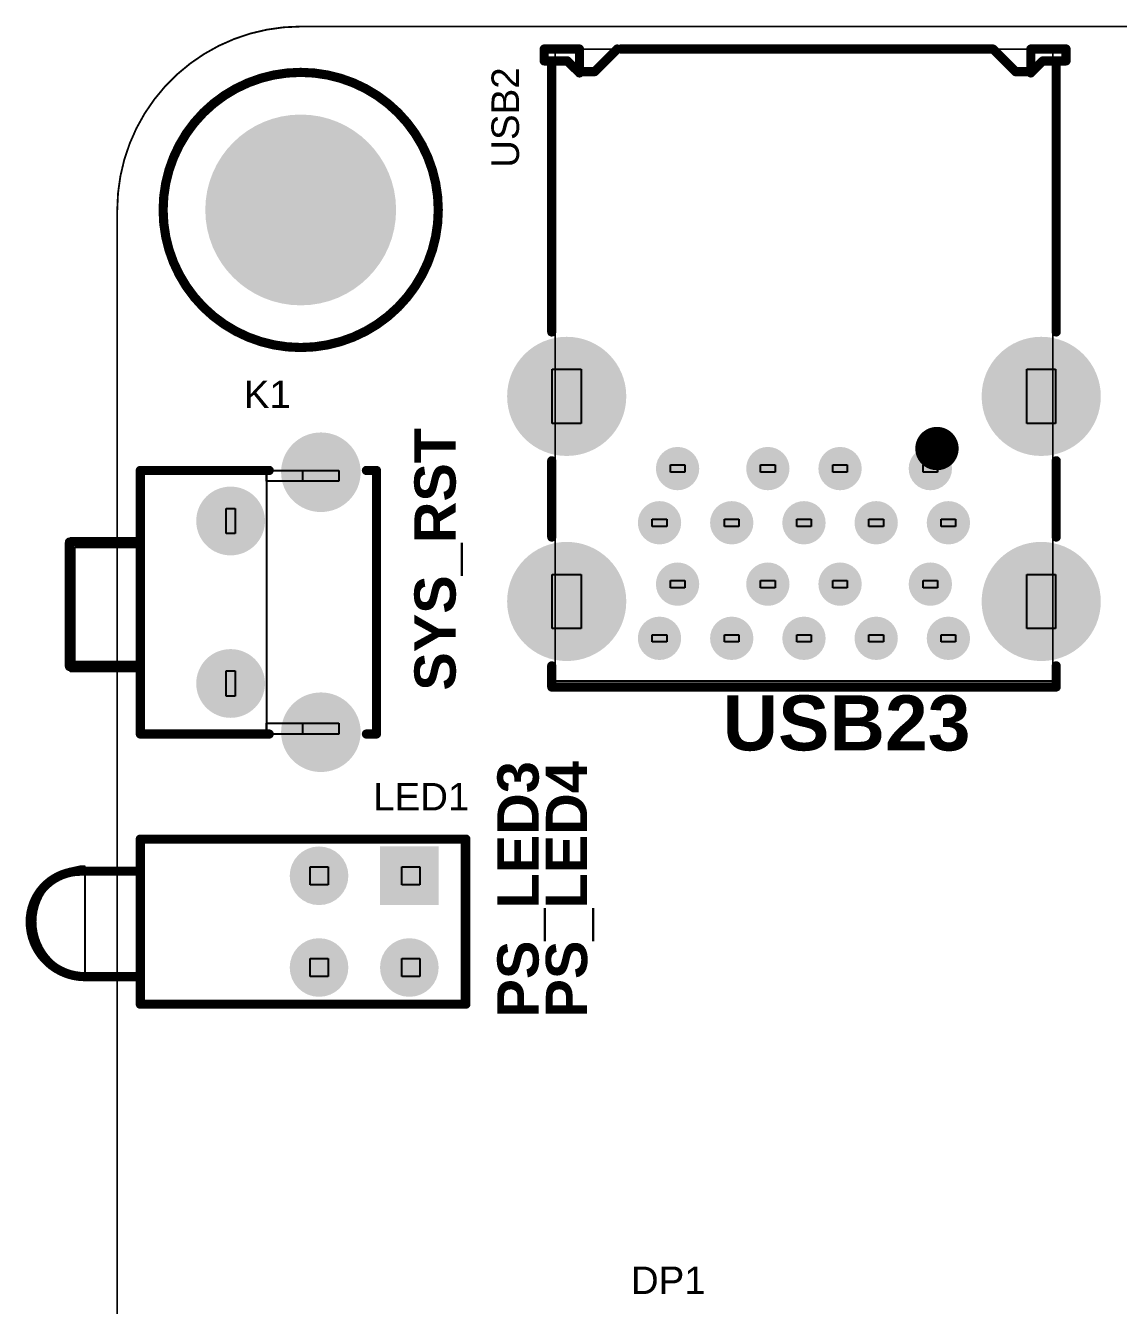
# Model space of a CAD drawing. Header units: inches. Extents: x -7 to 179, y 0 to 152.
# Drawn here: x -2.54 to 27.72, y 116.47 to 151.92 of the extents above; entities that cross this region are included whole.
import ezdxf

# ---------------------------------------------------------------- set-up
doc = ezdxf.new("R2010")
doc.units = ezdxf.units.IN
for name, color, linetype in [('BOT', 5, 'Continuous'), ('Bottom Solder', 6, 'Continuous'), ('Keep-Out Layer', 6, 'Continuous'), ('Mechanical 15', 56, 'Continuous'), ('Mechanical 6', 56, 'Continuous'), ('Multi-Layer', 9, 'Continuous'), ('Pad Holes', 156, 'Continuous'), ('TOP', 1, 'Continuous'), ('Top Overlay', 2, 'Continuous'), ('Top Solder', 216, 'Continuous')]:
    doc.layers.add(name, color=color, linetype=linetype)
doc.styles.add('Arial', font='', dxfattribs={"height": 0.2})
doc.styles.add('Arial_Bold', font='', dxfattribs={"height": 0.2})
doc.styles.get('Arial').set_extended_font_data('Arial')
doc.styles.get('Arial_Bold').set_extended_font_data('Arial', bold=True)

msp = doc.modelspace()

# ---------------------------------------------------------------- hatches: boundary and pattern name
at = {"layer": 'BOT'}
h = msp.add_hatch(color=5, dxfattribs=at)
edge = h.paths.add_edge_path()
edge.add_arc((5.08, 146.812), 2.54, 0, 360)
h = msp.add_hatch(color=5, dxfattribs=at)
edge = h.paths.add_edge_path()
edge.add_arc((12.446, 141.649), 1.6, 0, 360)
h = msp.add_hatch(color=5, dxfattribs=at)
edge = h.paths.add_edge_path()
edge.add_arc((25.586, 141.649), 1.6, 0, 360)
h = msp.add_hatch(color=5, dxfattribs=at)
edge = h.paths.add_edge_path()
edge.add_arc((5.639, 139.548), 1, 0, 360)
h = msp.add_hatch(color=5, dxfattribs=at)
edge = h.paths.add_edge_path()
edge.add_arc((15.516, 139.649), 0.55, 0, 360)
h = msp.add_hatch(color=5, dxfattribs=at)
edge = h.paths.add_edge_path()
edge.add_arc((18.016, 139.649), 0.55, 0, 360)
h = msp.add_hatch(color=5, dxfattribs=at)
edge = h.paths.add_edge_path()
edge.add_arc((20.016, 139.649), 0.55, 0, 360)
h = msp.add_hatch(color=5, dxfattribs=at)
edge = h.paths.add_edge_path()
edge.add_arc((22.516, 139.649), 0.55, 0, 360)
h = msp.add_hatch(color=5, dxfattribs=at)
edge = h.paths.add_edge_path()
edge.add_arc((3.139, 138.198), 0.85, 0, 360)
h = msp.add_hatch(color=5, dxfattribs=at)
edge = h.paths.add_edge_path()
edge.add_arc((15.016, 138.149), 0.55, 0, 360)
h = msp.add_hatch(color=5, dxfattribs=at)
edge = h.paths.add_edge_path()
edge.add_arc((17.016, 138.149), 0.55, 0, 360)
h = msp.add_hatch(color=5, dxfattribs=at)
edge = h.paths.add_edge_path()
edge.add_arc((19.016, 138.149), 0.55, 0, 360)
h = msp.add_hatch(color=5, dxfattribs=at)
edge = h.paths.add_edge_path()
edge.add_arc((21.016, 138.149), 0.55, 0, 360)
h = msp.add_hatch(color=5, dxfattribs=at)
edge = h.paths.add_edge_path()
edge.add_arc((23.016, 138.149), 0.55, 0, 360)
h = msp.add_hatch(color=5, dxfattribs=at)
edge = h.paths.add_edge_path()
edge.add_arc((12.446, 135.969), 1.6, 0, 360)
h = msp.add_hatch(color=5, dxfattribs=at)
edge = h.paths.add_edge_path()
edge.add_arc((25.586, 135.969), 1.6, 0, 360)
h = msp.add_hatch(color=5, dxfattribs=at)
edge = h.paths.add_edge_path()
edge.add_arc((15.516, 136.449), 0.55, 0, 360)
h = msp.add_hatch(color=5, dxfattribs=at)
edge = h.paths.add_edge_path()
edge.add_arc((18.016, 136.449), 0.55, 0, 360)
h = msp.add_hatch(color=5, dxfattribs=at)
edge = h.paths.add_edge_path()
edge.add_arc((20.016, 136.449), 0.55, 0, 360)
h = msp.add_hatch(color=5, dxfattribs=at)
edge = h.paths.add_edge_path()
edge.add_arc((22.516, 136.449), 0.55, 0, 360)
h = msp.add_hatch(color=5, dxfattribs=at)
edge = h.paths.add_edge_path()
edge.add_arc((15.016, 134.949), 0.55, 0, 360)
h = msp.add_hatch(color=5, dxfattribs=at)
edge = h.paths.add_edge_path()
edge.add_arc((17.016, 134.949), 0.55, 0, 360)
h = msp.add_hatch(color=5, dxfattribs=at)
edge = h.paths.add_edge_path()
edge.add_arc((19.016, 134.949), 0.55, 0, 360)
h = msp.add_hatch(color=5, dxfattribs=at)
edge = h.paths.add_edge_path()
edge.add_arc((21.016, 134.949), 0.55, 0, 360)
h = msp.add_hatch(color=5, dxfattribs=at)
edge = h.paths.add_edge_path()
edge.add_arc((23.016, 134.949), 0.55, 0, 360)
h = msp.add_hatch(color=5, dxfattribs=at)
edge = h.paths.add_edge_path()
edge.add_arc((3.139, 133.698), 0.85, 0, 360)
h = msp.add_hatch(color=5, dxfattribs=at)
edge = h.paths.add_edge_path()
edge.add_arc((5.639, 132.348), 1, 0, 360)
h = msp.add_hatch(color=5, dxfattribs=at)
edge = h.paths.add_edge_path()
edge.add_arc((5.588, 128.372), 0.762, 0, 360)
msp.add_hatch(color=5, dxfattribs=at).paths.add_polyline_path([(8.85, 129.134), (8.85, 127.61), (7.326, 127.61), (7.326, 129.134)])
h = msp.add_hatch(color=5, dxfattribs=at)
edge = h.paths.add_edge_path()
edge.add_arc((5.588, 125.832), 0.762, 0, 360)
h = msp.add_hatch(color=5, dxfattribs=at)
edge = h.paths.add_edge_path()
edge.add_arc((8.088, 125.832), 0.762, 0, 360)
at = {"layer": 'Bottom Solder'}
h = msp.add_hatch(color=6, dxfattribs=at)
edge = h.paths.add_edge_path()
edge.add_arc((5.08, 146.812), 2.642, 0, 360)
h = msp.add_hatch(color=6, dxfattribs=at)
edge = h.paths.add_edge_path()
edge.add_arc((12.446, 141.649), 1.65, 0, 360)
h = msp.add_hatch(color=6, dxfattribs=at)
edge = h.paths.add_edge_path()
edge.add_arc((25.586, 141.649), 1.65, 0, 360)
h = msp.add_hatch(color=6, dxfattribs=at)
edge = h.paths.add_edge_path()
edge.add_arc((5.639, 139.548), 1.102, 0, 360)
h = msp.add_hatch(color=6, dxfattribs=at)
edge = h.paths.add_edge_path()
edge.add_arc((15.516, 139.649), 0.6, 0, 360)
h = msp.add_hatch(color=6, dxfattribs=at)
edge = h.paths.add_edge_path()
edge.add_arc((18.016, 139.649), 0.6, 0, 360)
h = msp.add_hatch(color=6, dxfattribs=at)
edge = h.paths.add_edge_path()
edge.add_arc((20.016, 139.649), 0.6, 0, 360)
h = msp.add_hatch(color=6, dxfattribs=at)
edge = h.paths.add_edge_path()
edge.add_arc((22.516, 139.649), 0.6, 0, 360)
h = msp.add_hatch(color=6, dxfattribs=at)
edge = h.paths.add_edge_path()
edge.add_arc((3.139, 138.198), 0.952, 0, 360)
h = msp.add_hatch(color=6, dxfattribs=at)
edge = h.paths.add_edge_path()
edge.add_arc((15.016, 138.149), 0.6, 0, 360)
h = msp.add_hatch(color=6, dxfattribs=at)
edge = h.paths.add_edge_path()
edge.add_arc((17.016, 138.149), 0.6, 0, 360)
h = msp.add_hatch(color=6, dxfattribs=at)
edge = h.paths.add_edge_path()
edge.add_arc((19.016, 138.149), 0.6, 0, 360)
h = msp.add_hatch(color=6, dxfattribs=at)
edge = h.paths.add_edge_path()
edge.add_arc((21.016, 138.149), 0.6, 0, 360)
h = msp.add_hatch(color=6, dxfattribs=at)
edge = h.paths.add_edge_path()
edge.add_arc((23.016, 138.149), 0.6, 0, 360)
h = msp.add_hatch(color=6, dxfattribs=at)
edge = h.paths.add_edge_path()
edge.add_arc((12.446, 135.969), 1.65, 0, 360)
h = msp.add_hatch(color=6, dxfattribs=at)
edge = h.paths.add_edge_path()
edge.add_arc((25.586, 135.969), 1.65, 0, 360)
h = msp.add_hatch(color=6, dxfattribs=at)
edge = h.paths.add_edge_path()
edge.add_arc((15.516, 136.449), 0.6, 0, 360)
h = msp.add_hatch(color=6, dxfattribs=at)
edge = h.paths.add_edge_path()
edge.add_arc((18.016, 136.449), 0.6, 0, 360)
h = msp.add_hatch(color=6, dxfattribs=at)
edge = h.paths.add_edge_path()
edge.add_arc((20.016, 136.449), 0.6, 0, 360)
h = msp.add_hatch(color=6, dxfattribs=at)
edge = h.paths.add_edge_path()
edge.add_arc((22.516, 136.449), 0.6, 0, 360)
h = msp.add_hatch(color=6, dxfattribs=at)
edge = h.paths.add_edge_path()
edge.add_arc((15.016, 134.949), 0.6, 0, 360)
h = msp.add_hatch(color=6, dxfattribs=at)
edge = h.paths.add_edge_path()
edge.add_arc((17.016, 134.949), 0.6, 0, 360)
h = msp.add_hatch(color=6, dxfattribs=at)
edge = h.paths.add_edge_path()
edge.add_arc((19.016, 134.949), 0.6, 0, 360)
h = msp.add_hatch(color=6, dxfattribs=at)
edge = h.paths.add_edge_path()
edge.add_arc((21.016, 134.949), 0.6, 0, 360)
h = msp.add_hatch(color=6, dxfattribs=at)
edge = h.paths.add_edge_path()
edge.add_arc((23.016, 134.949), 0.6, 0, 360)
h = msp.add_hatch(color=6, dxfattribs=at)
edge = h.paths.add_edge_path()
edge.add_arc((3.139, 133.698), 0.952, 0, 360)
h = msp.add_hatch(color=6, dxfattribs=at)
edge = h.paths.add_edge_path()
edge.add_arc((5.639, 132.348), 1.102, 0, 360)
h = msp.add_hatch(color=6, dxfattribs=at)
edge = h.paths.add_edge_path()
edge.add_arc((5.588, 128.372), 0.812, 0, 360)
msp.add_hatch(color=6, dxfattribs=at).paths.add_polyline_path([(8.9, 129.184), (8.9, 127.56), (7.276, 127.56), (7.276, 129.184)])
h = msp.add_hatch(color=6, dxfattribs=at)
edge = h.paths.add_edge_path()
edge.add_arc((5.588, 125.832), 0.812, 0, 360)
h = msp.add_hatch(color=6, dxfattribs=at)
edge = h.paths.add_edge_path()
edge.add_arc((8.088, 125.832), 0.812, 0, 360)
at = {"layer": 'Multi-Layer'}
h = msp.add_hatch(color=9, dxfattribs=at)
edge = h.paths.add_edge_path()
edge.add_arc((5.08, 146.812), 2.54, 0, 360)
h = msp.add_hatch(color=9, dxfattribs=at)
edge = h.paths.add_edge_path()
edge.add_arc((12.446, 141.649), 1.6, 0, 360)
h = msp.add_hatch(color=9, dxfattribs=at)
edge = h.paths.add_edge_path()
edge.add_arc((25.586, 141.649), 1.6, 0, 360)
h = msp.add_hatch(color=9, dxfattribs=at)
edge = h.paths.add_edge_path()
edge.add_arc((5.639, 139.548), 1, 0, 360)
h = msp.add_hatch(color=9, dxfattribs=at)
edge = h.paths.add_edge_path()
edge.add_arc((15.516, 139.649), 0.55, 0, 360)
h = msp.add_hatch(color=9, dxfattribs=at)
edge = h.paths.add_edge_path()
edge.add_arc((18.016, 139.649), 0.55, 0, 360)
h = msp.add_hatch(color=9, dxfattribs=at)
edge = h.paths.add_edge_path()
edge.add_arc((20.016, 139.649), 0.55, 0, 360)
h = msp.add_hatch(color=9, dxfattribs=at)
edge = h.paths.add_edge_path()
edge.add_arc((22.516, 139.649), 0.55, 0, 360)
h = msp.add_hatch(color=9, dxfattribs=at)
edge = h.paths.add_edge_path()
edge.add_arc((3.139, 138.198), 0.85, 0, 360)
h = msp.add_hatch(color=9, dxfattribs=at)
edge = h.paths.add_edge_path()
edge.add_arc((15.016, 138.149), 0.55, 0, 360)
h = msp.add_hatch(color=9, dxfattribs=at)
edge = h.paths.add_edge_path()
edge.add_arc((17.016, 138.149), 0.55, 0, 360)
h = msp.add_hatch(color=9, dxfattribs=at)
edge = h.paths.add_edge_path()
edge.add_arc((19.016, 138.149), 0.55, 0, 360)
h = msp.add_hatch(color=9, dxfattribs=at)
edge = h.paths.add_edge_path()
edge.add_arc((21.016, 138.149), 0.55, 0, 360)
h = msp.add_hatch(color=9, dxfattribs=at)
edge = h.paths.add_edge_path()
edge.add_arc((23.016, 138.149), 0.55, 0, 360)
h = msp.add_hatch(color=9, dxfattribs=at)
edge = h.paths.add_edge_path()
edge.add_arc((12.446, 135.969), 1.6, 0, 360)
h = msp.add_hatch(color=9, dxfattribs=at)
edge = h.paths.add_edge_path()
edge.add_arc((25.586, 135.969), 1.6, 0, 360)
h = msp.add_hatch(color=9, dxfattribs=at)
edge = h.paths.add_edge_path()
edge.add_arc((15.516, 136.449), 0.55, 0, 360)
h = msp.add_hatch(color=9, dxfattribs=at)
edge = h.paths.add_edge_path()
edge.add_arc((18.016, 136.449), 0.55, 0, 360)
h = msp.add_hatch(color=9, dxfattribs=at)
edge = h.paths.add_edge_path()
edge.add_arc((20.016, 136.449), 0.55, 0, 360)
h = msp.add_hatch(color=9, dxfattribs=at)
edge = h.paths.add_edge_path()
edge.add_arc((22.516, 136.449), 0.55, 0, 360)
h = msp.add_hatch(color=9, dxfattribs=at)
edge = h.paths.add_edge_path()
edge.add_arc((15.016, 134.949), 0.55, 0, 360)
h = msp.add_hatch(color=9, dxfattribs=at)
edge = h.paths.add_edge_path()
edge.add_arc((17.016, 134.949), 0.55, 0, 360)
h = msp.add_hatch(color=9, dxfattribs=at)
edge = h.paths.add_edge_path()
edge.add_arc((19.016, 134.949), 0.55, 0, 360)
h = msp.add_hatch(color=9, dxfattribs=at)
edge = h.paths.add_edge_path()
edge.add_arc((21.016, 134.949), 0.55, 0, 360)
h = msp.add_hatch(color=9, dxfattribs=at)
edge = h.paths.add_edge_path()
edge.add_arc((23.016, 134.949), 0.55, 0, 360)
h = msp.add_hatch(color=9, dxfattribs=at)
edge = h.paths.add_edge_path()
edge.add_arc((3.139, 133.698), 0.85, 0, 360)
h = msp.add_hatch(color=9, dxfattribs=at)
edge = h.paths.add_edge_path()
edge.add_arc((5.639, 132.348), 1, 0, 360)
h = msp.add_hatch(color=9, dxfattribs=at)
edge = h.paths.add_edge_path()
edge.add_arc((5.588, 128.372), 0.762, 0, 360)
msp.add_hatch(color=9, dxfattribs=at).paths.add_polyline_path([(8.85, 129.134), (8.85, 127.61), (7.326, 127.61), (7.326, 129.134)])
h = msp.add_hatch(color=9, dxfattribs=at)
edge = h.paths.add_edge_path()
edge.add_arc((5.588, 125.832), 0.762, 0, 360)
h = msp.add_hatch(color=9, dxfattribs=at)
edge = h.paths.add_edge_path()
edge.add_arc((8.088, 125.832), 0.762, 0, 360)
at = {"layer": 'Pad Holes'}
h = msp.add_hatch(color=7, dxfattribs=at)
edge = h.paths.add_edge_path()
edge.add_arc((5.08, 146.812), 1.587, 0, 360)
h = msp.add_hatch(color=7, dxfattribs=at)
edge = h.paths.add_edge_path()
edge.add_arc((12.446, 141.649), 1.2, 0, 360)
h = msp.add_hatch(color=7, dxfattribs=at)
edge = h.paths.add_edge_path()
edge.add_arc((25.586, 141.649), 1.2, 0, 360)
h = msp.add_hatch(color=7, dxfattribs=at)
edge = h.paths.add_edge_path()
edge.add_arc((5.639, 139.548), 0.7, 0, 360)
h = msp.add_hatch(color=7, dxfattribs=at)
edge = h.paths.add_edge_path()
edge.add_arc((15.516, 139.649), 0.35, 0, 360)
h = msp.add_hatch(color=7, dxfattribs=at)
edge = h.paths.add_edge_path()
edge.add_arc((18.016, 139.649), 0.35, 0, 360)
h = msp.add_hatch(color=7, dxfattribs=at)
edge = h.paths.add_edge_path()
edge.add_arc((20.016, 139.649), 0.35, 0, 360)
h = msp.add_hatch(color=7, dxfattribs=at)
edge = h.paths.add_edge_path()
edge.add_arc((22.516, 139.649), 0.35, 0, 360)
h = msp.add_hatch(color=7, dxfattribs=at)
edge = h.paths.add_edge_path()
edge.add_arc((3.139, 138.198), 0.55, 0, 360)
h = msp.add_hatch(color=7, dxfattribs=at)
edge = h.paths.add_edge_path()
edge.add_arc((15.016, 138.149), 0.35, 0, 360)
h = msp.add_hatch(color=7, dxfattribs=at)
edge = h.paths.add_edge_path()
edge.add_arc((17.016, 138.149), 0.35, 0, 360)
h = msp.add_hatch(color=7, dxfattribs=at)
edge = h.paths.add_edge_path()
edge.add_arc((19.016, 138.149), 0.35, 0, 360)
h = msp.add_hatch(color=7, dxfattribs=at)
edge = h.paths.add_edge_path()
edge.add_arc((21.016, 138.149), 0.35, 0, 360)
h = msp.add_hatch(color=7, dxfattribs=at)
edge = h.paths.add_edge_path()
edge.add_arc((23.016, 138.149), 0.35, 0, 360)
h = msp.add_hatch(color=7, dxfattribs=at)
edge = h.paths.add_edge_path()
edge.add_arc((12.446, 135.969), 1.2, 0, 360)
h = msp.add_hatch(color=7, dxfattribs=at)
edge = h.paths.add_edge_path()
edge.add_arc((25.586, 135.969), 1.2, 0, 360)
h = msp.add_hatch(color=7, dxfattribs=at)
edge = h.paths.add_edge_path()
edge.add_arc((15.516, 136.449), 0.35, 0, 360)
h = msp.add_hatch(color=7, dxfattribs=at)
edge = h.paths.add_edge_path()
edge.add_arc((18.016, 136.449), 0.35, 0, 360)
h = msp.add_hatch(color=7, dxfattribs=at)
edge = h.paths.add_edge_path()
edge.add_arc((20.016, 136.449), 0.35, 0, 360)
h = msp.add_hatch(color=7, dxfattribs=at)
edge = h.paths.add_edge_path()
edge.add_arc((22.516, 136.449), 0.35, 0, 360)
h = msp.add_hatch(color=7, dxfattribs=at)
edge = h.paths.add_edge_path()
edge.add_arc((15.016, 134.949), 0.35, 0, 360)
h = msp.add_hatch(color=7, dxfattribs=at)
edge = h.paths.add_edge_path()
edge.add_arc((17.016, 134.949), 0.35, 0, 360)
h = msp.add_hatch(color=7, dxfattribs=at)
edge = h.paths.add_edge_path()
edge.add_arc((19.016, 134.949), 0.35, 0, 360)
h = msp.add_hatch(color=7, dxfattribs=at)
edge = h.paths.add_edge_path()
edge.add_arc((21.016, 134.949), 0.35, 0, 360)
h = msp.add_hatch(color=7, dxfattribs=at)
edge = h.paths.add_edge_path()
edge.add_arc((23.016, 134.949), 0.35, 0, 360)
h = msp.add_hatch(color=7, dxfattribs=at)
edge = h.paths.add_edge_path()
edge.add_arc((3.139, 133.698), 0.55, 0, 360)
h = msp.add_hatch(color=7, dxfattribs=at)
edge = h.paths.add_edge_path()
edge.add_arc((5.639, 132.348), 0.7, 0, 360)
h = msp.add_hatch(color=7, dxfattribs=at)
edge = h.paths.add_edge_path()
edge.add_arc((5.588, 128.372), 0.457, 0, 360)
h = msp.add_hatch(color=7, dxfattribs=at)
edge = h.paths.add_edge_path()
edge.add_arc((8.088, 128.372), 0.457, 0, 360)
h = msp.add_hatch(color=7, dxfattribs=at)
edge = h.paths.add_edge_path()
edge.add_arc((5.588, 125.832), 0.457, 0, 360)
h = msp.add_hatch(color=7, dxfattribs=at)
edge = h.paths.add_edge_path()
edge.add_arc((8.088, 125.832), 0.457, 0, 360)
at = {"layer": 'TOP'}
h = msp.add_hatch(color=1, dxfattribs=at)
edge = h.paths.add_edge_path()
edge.add_arc((5.08, 146.812), 2.54, 0, 360)
h = msp.add_hatch(color=1, dxfattribs=at)
edge = h.paths.add_edge_path()
edge.add_arc((12.446, 141.649), 1.6, 0, 360)
h = msp.add_hatch(color=1, dxfattribs=at)
edge = h.paths.add_edge_path()
edge.add_arc((25.586, 141.649), 1.6, 0, 360)
h = msp.add_hatch(color=1, dxfattribs=at)
edge = h.paths.add_edge_path()
edge.add_arc((5.639, 139.548), 1, 0, 360)
h = msp.add_hatch(color=1, dxfattribs=at)
edge = h.paths.add_edge_path()
edge.add_arc((15.516, 139.649), 0.55, 0, 360)
h = msp.add_hatch(color=1, dxfattribs=at)
edge = h.paths.add_edge_path()
edge.add_arc((18.016, 139.649), 0.55, 0, 360)
h = msp.add_hatch(color=1, dxfattribs=at)
edge = h.paths.add_edge_path()
edge.add_arc((20.016, 139.649), 0.55, 0, 360)
h = msp.add_hatch(color=1, dxfattribs=at)
edge = h.paths.add_edge_path()
edge.add_arc((22.516, 139.649), 0.55, 0, 360)
h = msp.add_hatch(color=1, dxfattribs=at)
edge = h.paths.add_edge_path()
edge.add_arc((3.139, 138.198), 0.85, 0, 360)
h = msp.add_hatch(color=1, dxfattribs=at)
edge = h.paths.add_edge_path()
edge.add_arc((15.016, 138.149), 0.55, 0, 360)
h = msp.add_hatch(color=1, dxfattribs=at)
edge = h.paths.add_edge_path()
edge.add_arc((17.016, 138.149), 0.55, 0, 360)
h = msp.add_hatch(color=1, dxfattribs=at)
edge = h.paths.add_edge_path()
edge.add_arc((19.016, 138.149), 0.55, 0, 360)
h = msp.add_hatch(color=1, dxfattribs=at)
edge = h.paths.add_edge_path()
edge.add_arc((21.016, 138.149), 0.55, 0, 360)
h = msp.add_hatch(color=1, dxfattribs=at)
edge = h.paths.add_edge_path()
edge.add_arc((23.016, 138.149), 0.55, 0, 360)
h = msp.add_hatch(color=1, dxfattribs=at)
edge = h.paths.add_edge_path()
edge.add_arc((12.446, 135.969), 1.6, 0, 360)
h = msp.add_hatch(color=1, dxfattribs=at)
edge = h.paths.add_edge_path()
edge.add_arc((25.586, 135.969), 1.6, 0, 360)
h = msp.add_hatch(color=1, dxfattribs=at)
edge = h.paths.add_edge_path()
edge.add_arc((15.516, 136.449), 0.55, 0, 360)
h = msp.add_hatch(color=1, dxfattribs=at)
edge = h.paths.add_edge_path()
edge.add_arc((18.016, 136.449), 0.55, 0, 360)
h = msp.add_hatch(color=1, dxfattribs=at)
edge = h.paths.add_edge_path()
edge.add_arc((20.016, 136.449), 0.55, 0, 360)
h = msp.add_hatch(color=1, dxfattribs=at)
edge = h.paths.add_edge_path()
edge.add_arc((22.516, 136.449), 0.55, 0, 360)
h = msp.add_hatch(color=1, dxfattribs=at)
edge = h.paths.add_edge_path()
edge.add_arc((15.016, 134.949), 0.55, 0, 360)
h = msp.add_hatch(color=1, dxfattribs=at)
edge = h.paths.add_edge_path()
edge.add_arc((17.016, 134.949), 0.55, 0, 360)
h = msp.add_hatch(color=1, dxfattribs=at)
edge = h.paths.add_edge_path()
edge.add_arc((19.016, 134.949), 0.55, 0, 360)
h = msp.add_hatch(color=1, dxfattribs=at)
edge = h.paths.add_edge_path()
edge.add_arc((21.016, 134.949), 0.55, 0, 360)
h = msp.add_hatch(color=1, dxfattribs=at)
edge = h.paths.add_edge_path()
edge.add_arc((23.016, 134.949), 0.55, 0, 360)
h = msp.add_hatch(color=1, dxfattribs=at)
edge = h.paths.add_edge_path()
edge.add_arc((3.139, 133.698), 0.85, 0, 360)
h = msp.add_hatch(color=1, dxfattribs=at)
edge = h.paths.add_edge_path()
edge.add_arc((5.639, 132.348), 1, 0, 360)
h = msp.add_hatch(color=1, dxfattribs=at)
edge = h.paths.add_edge_path()
edge.add_arc((5.588, 128.372), 0.762, 0, 360)
msp.add_hatch(color=1, dxfattribs=at).paths.add_polyline_path([(8.85, 129.134), (8.85, 127.61), (7.326, 127.61), (7.326, 129.134)])
h = msp.add_hatch(color=1, dxfattribs=at)
edge = h.paths.add_edge_path()
edge.add_arc((5.588, 125.832), 0.762, 0, 360)
h = msp.add_hatch(color=1, dxfattribs=at)
edge = h.paths.add_edge_path()
edge.add_arc((8.088, 125.832), 0.762, 0, 360)
at = {"layer": 'Top Solder'}
h = msp.add_hatch(color=216, dxfattribs=at)
edge = h.paths.add_edge_path()
edge.add_arc((5.08, 146.812), 2.642, 0, 360)
h = msp.add_hatch(color=216, dxfattribs=at)
edge = h.paths.add_edge_path()
edge.add_arc((12.446, 141.649), 1.65, 0, 360)
h = msp.add_hatch(color=216, dxfattribs=at)
edge = h.paths.add_edge_path()
edge.add_arc((25.586, 141.649), 1.65, 0, 360)
h = msp.add_hatch(color=216, dxfattribs=at)
edge = h.paths.add_edge_path()
edge.add_arc((5.639, 139.548), 1.102, 0, 360)
h = msp.add_hatch(color=216, dxfattribs=at)
edge = h.paths.add_edge_path()
edge.add_arc((15.516, 139.649), 0.6, 0, 360)
h = msp.add_hatch(color=216, dxfattribs=at)
edge = h.paths.add_edge_path()
edge.add_arc((18.016, 139.649), 0.6, 0, 360)
h = msp.add_hatch(color=216, dxfattribs=at)
edge = h.paths.add_edge_path()
edge.add_arc((20.016, 139.649), 0.6, 0, 360)
h = msp.add_hatch(color=216, dxfattribs=at)
edge = h.paths.add_edge_path()
edge.add_arc((22.516, 139.649), 0.6, 0, 360)
h = msp.add_hatch(color=216, dxfattribs=at)
edge = h.paths.add_edge_path()
edge.add_arc((3.139, 138.198), 0.952, 0, 360)
h = msp.add_hatch(color=216, dxfattribs=at)
edge = h.paths.add_edge_path()
edge.add_arc((15.016, 138.149), 0.6, 0, 360)
h = msp.add_hatch(color=216, dxfattribs=at)
edge = h.paths.add_edge_path()
edge.add_arc((17.016, 138.149), 0.6, 0, 360)
h = msp.add_hatch(color=216, dxfattribs=at)
edge = h.paths.add_edge_path()
edge.add_arc((19.016, 138.149), 0.6, 0, 360)
h = msp.add_hatch(color=216, dxfattribs=at)
edge = h.paths.add_edge_path()
edge.add_arc((21.016, 138.149), 0.6, 0, 360)
h = msp.add_hatch(color=216, dxfattribs=at)
edge = h.paths.add_edge_path()
edge.add_arc((23.016, 138.149), 0.6, 0, 360)
h = msp.add_hatch(color=216, dxfattribs=at)
edge = h.paths.add_edge_path()
edge.add_arc((12.446, 135.969), 1.65, 0, 360)
h = msp.add_hatch(color=216, dxfattribs=at)
edge = h.paths.add_edge_path()
edge.add_arc((25.586, 135.969), 1.65, 0, 360)
h = msp.add_hatch(color=216, dxfattribs=at)
edge = h.paths.add_edge_path()
edge.add_arc((15.516, 136.449), 0.6, 0, 360)
h = msp.add_hatch(color=216, dxfattribs=at)
edge = h.paths.add_edge_path()
edge.add_arc((18.016, 136.449), 0.6, 0, 360)
h = msp.add_hatch(color=216, dxfattribs=at)
edge = h.paths.add_edge_path()
edge.add_arc((20.016, 136.449), 0.6, 0, 360)
h = msp.add_hatch(color=216, dxfattribs=at)
edge = h.paths.add_edge_path()
edge.add_arc((22.516, 136.449), 0.6, 0, 360)
h = msp.add_hatch(color=216, dxfattribs=at)
edge = h.paths.add_edge_path()
edge.add_arc((15.016, 134.949), 0.6, 0, 360)
h = msp.add_hatch(color=216, dxfattribs=at)
edge = h.paths.add_edge_path()
edge.add_arc((17.016, 134.949), 0.6, 0, 360)
h = msp.add_hatch(color=216, dxfattribs=at)
edge = h.paths.add_edge_path()
edge.add_arc((19.016, 134.949), 0.6, 0, 360)
h = msp.add_hatch(color=216, dxfattribs=at)
edge = h.paths.add_edge_path()
edge.add_arc((21.016, 134.949), 0.6, 0, 360)
h = msp.add_hatch(color=216, dxfattribs=at)
edge = h.paths.add_edge_path()
edge.add_arc((23.016, 134.949), 0.6, 0, 360)
h = msp.add_hatch(color=216, dxfattribs=at)
edge = h.paths.add_edge_path()
edge.add_arc((3.139, 133.698), 0.952, 0, 360)
h = msp.add_hatch(color=216, dxfattribs=at)
edge = h.paths.add_edge_path()
edge.add_arc((5.639, 132.348), 1.102, 0, 360)
h = msp.add_hatch(color=216, dxfattribs=at)
edge = h.paths.add_edge_path()
edge.add_arc((5.588, 128.372), 0.812, 0, 360)
msp.add_hatch(color=216, dxfattribs=at).paths.add_polyline_path([(8.9, 129.184), (8.9, 127.56), (7.276, 127.56), (7.276, 129.184)])
h = msp.add_hatch(color=216, dxfattribs=at)
edge = h.paths.add_edge_path()
edge.add_arc((5.588, 125.832), 0.812, 0, 360)
h = msp.add_hatch(color=216, dxfattribs=at)
edge = h.paths.add_edge_path()
edge.add_arc((8.088, 125.832), 0.812, 0, 360)

# ---------------------------------------------------------------- linework, layer by layer
at = {"layer": 'Keep-Out Layer'}
for points in [[(0, 146.812, 0.0508, 0.0508, -0.414214), (5.08, 151.892, 0.0508, 0.0508, 0)], [(5.08, 151.892, 0.0508, 0.0508, 0), (173.482, 151.892, 0.0508, 0.0508, 0)], [(0, 5.08, 0.0508, 0.0508, 0), (0, 146.812, 0.0508, 0.0508, 0)]]:
    msp.add_lwpolyline(points, format="xyseb", dxfattribs=at)
for points in [[(5.067, 151.892, 0.0254, 0.0254, 1), (5.093, 151.892, 0.0254, 0.0254, 1)], [(5.067, 151.892, 0.0254, 0.0254, 1), (5.093, 151.892, 0.0254, 0.0254, 1)], [(-0.013, 146.812, 0.0254, 0.0254, 1), (0.013, 146.812, 0.0254, 0.0254, 1)], [(-0.013, 146.812, 0.0254, 0.0254, 1), (0.013, 146.812, 0.0254, 0.0254, 1)]]:
    msp.add_lwpolyline(points, format="xyseb", close=True, dxfattribs=at)
at = {"layer": 'Mechanical 15'}
for p, q in [((25.961, 151.326), (25.926, 151.29)), ((25.926, 151.29), (25.926, 151.266)), ((25.926, 151.266), (25.926, 151.266)), ((25.926, 151.266), (25.926, 151.241)), ((25.926, 151.241), (25.961, 151.206)), ((26.011, 151.326), (25.961, 151.326)), ((25.961, 151.206), (26.011, 151.206)), ((26.046, 151.29), (26.011, 151.326)), ((26.011, 151.206), (26.046, 151.241)), ((26.046, 151.266), (26.046, 151.29)), ((26.046, 151.241), (26.046, 151.266)), ((12.046, 140.899), (12.046, 142.399)), ((12.046, 142.399), (12.846, 142.399)), ((12.846, 142.399), (12.846, 140.899)), ((25.186, 140.899), (25.186, 142.399)), ((25.186, 142.399), (25.986, 142.399)), ((25.986, 142.399), (25.986, 140.899)), ((12.846, 140.899), (12.046, 140.899)), ((12.846, 140.899), (12.846, 140.899)), ((25.986, 140.899), (25.186, 140.899)), ((25.986, 140.899), (25.986, 140.899)), ((0.614, 139.658), (0.579, 139.623)), ((0.639, 139.658), (0.614, 139.658)), ((0.664, 139.658), (0.639, 139.658)), ((0.699, 139.623), (0.664, 139.658)), ((15.316, 139.549), (15.316, 139.749)), ((15.316, 139.749), (15.716, 139.749)), ((15.716, 139.749), (15.716, 139.749)), ((15.716, 139.749), (15.716, 139.549)), ((17.816, 139.549), (17.816, 139.749)), ((17.816, 139.749), (18.216, 139.749)), ((18.216, 139.749), (18.216, 139.749)), ((18.216, 139.749), (18.216, 139.549)), ((19.816, 139.549), (19.816, 139.749)), ((19.816, 139.749), (20.216, 139.749)), ((20.216, 139.749), (20.216, 139.749)), ((20.216, 139.749), (20.216, 139.549)), ((22.316, 139.549), (22.316, 139.749)), ((22.316, 139.749), (22.716, 139.749)), ((22.716, 139.749), (22.716, 139.749)), ((22.716, 139.749), (22.716, 139.549)), ((0.579, 139.623), (0.579, 139.573)), ((0.579, 139.573), (0.614, 139.538)), ((0.614, 139.538), (0.639, 139.538)), ((0.639, 139.538), (0.639, 139.538)), ((0.639, 139.538), (0.664, 139.538)), ((0.664, 139.538), (0.699, 139.573)), ((0.699, 139.573), (0.699, 139.623)), ((4.129, 139.298), (4.129, 139.598)), ((4.129, 139.598), (6.139, 139.598)), ((6.139, 139.298), (4.129, 139.298)), ((5.139, 139.598), (5.139, 139.598)), ((5.139, 139.598), (6.139, 139.598)), ((5.139, 139.298), (5.139, 139.598)), ((6.139, 139.298), (5.139, 139.298)), ((6.139, 139.598), (6.139, 139.298)), ((6.139, 139.598), (6.139, 139.298)), ((6.139, 139.298), (6.139, 139.298)), ((15.716, 139.549), (15.316, 139.549)), ((18.216, 139.549), (17.816, 139.549)), ((20.216, 139.549), (19.816, 139.549)), ((22.716, 139.549), (22.316, 139.549)), ((3.014, 137.848), (3.014, 138.548)), ((3.014, 138.548), (3.264, 138.548)), ((3.264, 138.548), (3.264, 138.548)), ((3.264, 138.548), (3.264, 137.848)), ((14.816, 138.049), (14.816, 138.249)), ((14.816, 138.249), (15.216, 138.249)), ((15.216, 138.249), (15.216, 138.249)), ((15.216, 138.249), (15.216, 138.049)), ((16.816, 138.049), (16.816, 138.249)), ((16.816, 138.249), (17.216, 138.249)), ((17.216, 138.249), (17.216, 138.249)), ((17.216, 138.249), (17.216, 138.049)), ((18.816, 138.049), (18.816, 138.249)), ((18.816, 138.249), (19.216, 138.249)), ((19.216, 138.249), (19.216, 138.249)), ((19.216, 138.249), (19.216, 138.049)), ((20.816, 138.049), (20.816, 138.249)), ((20.816, 138.249), (21.216, 138.249)), ((21.216, 138.249), (21.216, 138.249)), ((21.216, 138.249), (21.216, 138.049)), ((22.816, 138.049), (22.816, 138.249)), ((22.816, 138.249), (23.216, 138.249)), ((23.216, 138.249), (23.216, 138.249)), ((23.216, 138.249), (23.216, 138.049)), ((15.216, 138.049), (14.816, 138.049)), ((17.216, 138.049), (16.816, 138.049)), ((19.216, 138.049), (18.816, 138.049)), ((21.216, 138.049), (20.816, 138.049)), ((23.216, 138.049), (22.816, 138.049)), ((3.264, 137.848), (3.014, 137.848)), ((12.046, 135.219), (12.046, 136.719)), ((12.046, 136.719), (12.846, 136.719)), ((12.846, 136.719), (12.846, 135.219)), ((15.316, 136.349), (15.316, 136.549)), ((15.316, 136.549), (15.716, 136.549)), ((15.716, 136.549), (15.716, 136.549)), ((15.716, 136.549), (15.716, 136.349)), ((17.816, 136.349), (17.816, 136.549)), ((17.816, 136.549), (18.216, 136.549)), ((18.216, 136.549), (18.216, 136.549)), ((18.216, 136.549), (18.216, 136.349)), ((19.816, 136.349), (19.816, 136.549)), ((19.816, 136.549), (20.216, 136.549)), ((20.216, 136.549), (20.216, 136.549)), ((20.216, 136.549), (20.216, 136.349)), ((22.316, 136.349), (22.316, 136.549)), ((22.316, 136.549), (22.716, 136.549)), ((22.716, 136.549), (22.716, 136.549)), ((22.716, 136.549), (22.716, 136.349)), ((25.186, 135.219), (25.186, 136.719)), ((25.186, 136.719), (25.986, 136.719)), ((25.986, 136.719), (25.986, 135.219)), ((15.716, 136.349), (15.316, 136.349)), ((18.216, 136.349), (17.816, 136.349)), ((20.216, 136.349), (19.816, 136.349)), ((22.716, 136.349), (22.316, 136.349)), ((12.846, 135.219), (12.046, 135.219)), ((12.846, 135.219), (12.846, 135.219)), ((14.816, 134.849), (14.816, 135.049)), ((14.816, 135.049), (15.216, 135.049)), ((15.216, 135.049), (15.216, 135.049)), ((15.216, 135.049), (15.216, 134.849)), ((16.816, 134.849), (16.816, 135.049)), ((16.816, 135.049), (17.216, 135.049)), ((17.216, 135.049), (17.216, 135.049)), ((17.216, 135.049), (17.216, 134.849)), ((18.816, 134.849), (18.816, 135.049)), ((18.816, 135.049), (19.216, 135.049)), ((19.216, 135.049), (19.216, 135.049)), ((19.216, 135.049), (19.216, 134.849)), ((20.816, 134.849), (20.816, 135.049)), ((20.816, 135.049), (21.216, 135.049)), ((21.216, 135.049), (21.216, 135.049)), ((21.216, 135.049), (21.216, 134.849)), ((22.816, 134.849), (22.816, 135.049)), ((22.816, 135.049), (23.216, 135.049)), ((23.216, 135.049), (23.216, 135.049)), ((23.216, 135.049), (23.216, 134.849)), ((25.986, 135.219), (25.186, 135.219)), ((25.986, 135.219), (25.986, 135.219)), ((15.216, 134.849), (14.816, 134.849)), ((17.216, 134.849), (16.816, 134.849)), ((19.216, 134.849), (18.816, 134.849)), ((21.216, 134.849), (20.816, 134.849)), ((23.216, 134.849), (22.816, 134.849)), ((3.014, 133.348), (3.014, 134.048)), ((3.014, 134.048), (3.264, 134.048)), ((3.264, 134.048), (3.264, 134.048)), ((3.264, 134.048), (3.264, 133.348)), ((3.264, 133.348), (3.014, 133.348)), ((4.129, 132.298), (4.129, 132.598)), ((4.129, 132.598), (6.139, 132.598)), ((5.139, 132.598), (5.139, 132.598)), ((5.139, 132.598), (6.139, 132.598)), ((5.139, 132.298), (5.139, 132.598)), ((6.139, 132.598), (6.139, 132.298)), ((6.139, 132.598), (6.139, 132.298)), ((6.139, 132.298), (4.129, 132.298)), ((6.139, 132.298), (5.139, 132.298)), ((6.139, 132.298), (6.139, 132.298)), ((9.513, 129.462), (9.478, 129.426)), ((9.478, 129.426), (9.478, 129.377)), ((9.478, 129.377), (9.513, 129.342)), ((9.538, 129.462), (9.513, 129.462)), ((9.563, 129.462), (9.538, 129.462)), ((9.598, 129.426), (9.563, 129.462)), ((9.563, 129.342), (9.598, 129.377)), ((9.598, 129.377), (9.598, 129.426)), ((9.513, 129.342), (9.538, 129.342)), ((9.538, 129.342), (9.538, 129.342)), ((9.538, 129.342), (9.563, 129.342)), ((5.338, 128.122), (5.338, 128.622)), ((5.338, 128.622), (5.838, 128.622)), ((5.838, 128.622), (5.838, 128.622)), ((5.838, 128.622), (5.838, 128.122)), ((7.878, 128.122), (7.878, 128.622)), ((7.878, 128.622), (8.378, 128.622)), ((8.378, 128.622), (8.378, 128.622)), ((8.378, 128.622), (8.378, 128.122)), ((5.838, 128.122), (5.338, 128.122)), ((8.378, 128.122), (7.878, 128.122)), ((5.338, 125.582), (5.338, 126.082)), ((5.338, 126.082), (5.838, 126.082)), ((5.838, 126.082), (5.838, 126.082)), ((5.838, 126.082), (5.838, 125.582)), ((7.878, 125.582), (7.878, 126.082)), ((7.878, 126.082), (8.378, 126.082)), ((8.378, 126.082), (8.378, 126.082)), ((8.378, 126.082), (8.378, 125.582)), ((5.838, 125.582), (5.338, 125.582)), ((8.378, 125.582), (7.878, 125.582))]:
    msp.add_line(p, q, dxfattribs=at)
for points in [[(12.126, 151.266, 0.0508, 0.0508, 0), (25.906, 151.266, 0.0508, 0.0508, 0)], [(12.126, 133.766, 0.0508, 0.0508, 0), (12.126, 151.266, 0.0508, 0.0508, 0)], [(25.906, 133.766, 0.0508, 0.0508, 0), (25.906, 151.266, 0.0508, 0.0508, 0)], [(0.639, 132.298, 0.0508, 0.0508, 0), (0.639, 139.598, 0.0508, 0.0508, 0)], [(0.639, 139.598, 0.0508, 0.0508, 0), (4.139, 139.598, 0.0508, 0.0508, 0)], [(4.139, 132.298, 0.0508, 0.0508, 0), (4.139, 139.598, 0.0508, 0.0508, 0)], [(12.126, 133.766, 0.0508, 0.0508, 0), (25.906, 133.766, 0.0508, 0.0508, 0)], [(0.639, 132.298, 0.0508, 0.0508, 0), (4.139, 132.298, 0.0508, 0.0508, 0)], [(0.538, 128.602, 0.0508, 0.0508, 0), (0.538, 129.402, 0.0508, 0.0508, 0)], [(0.538, 129.402, 0.0508, 0.0508, 0), (9.538, 129.402, 0.0508, 0.0508, 0)], [(9.538, 124.802, 0.0508, 0.0508, 0), (9.538, 129.402, 0.0508, 0.0508, 0)], [(-0.762, 125.602, 0.0508, 0.0508, -1), (-0.762, 128.602, 0.0508, 0.0508, 0)], [(-0.762, 128.602, 0.0508, 0.0508, 0), (0.538, 128.602, 0.0508, 0.0508, 0)], [(-0.762, 125.602, 0.0508, 0.0508, 0), (0.538, 125.602, 0.0508, 0.0508, 0)], [(0.538, 124.802, 0.0508, 0.0508, 0), (0.538, 125.602, 0.0508, 0.0508, 0)], [(0.538, 124.802, 0.0508, 0.0508, 0), (9.538, 124.802, 0.0508, 0.0508, 0)]]:
    msp.add_lwpolyline(points, format="xyseb", dxfattribs=at)
for points in [[(12.114, 151.266, 0.0254, 0.0254, 1), (12.139, 151.266, 0.0254, 0.0254, 1)], [(12.114, 151.266, 0.0254, 0.0254, 1), (12.139, 151.266, 0.0254, 0.0254, 1)], [(25.894, 151.266, 0.0254, 0.0254, 1), (25.919, 151.266, 0.0254, 0.0254, 1)], [(25.894, 151.266, 0.0254, 0.0254, 1), (25.919, 151.266, 0.0254, 0.0254, 1)], [(0.626, 139.598, 0.0254, 0.0254, 1), (0.652, 139.598, 0.0254, 0.0254, 1)], [(0.626, 139.598, 0.0254, 0.0254, 1), (0.652, 139.598, 0.0254, 0.0254, 1)], [(4.126, 139.598, 0.0254, 0.0254, 1), (4.152, 139.598, 0.0254, 0.0254, 1)], [(4.126, 139.598, 0.0254, 0.0254, 1), (4.152, 139.598, 0.0254, 0.0254, 1)], [(12.114, 133.766, 0.0254, 0.0254, 1), (12.139, 133.766, 0.0254, 0.0254, 1)], [(12.114, 133.766, 0.0254, 0.0254, 1), (12.139, 133.766, 0.0254, 0.0254, 1)], [(25.894, 133.766, 0.0254, 0.0254, 1), (25.919, 133.766, 0.0254, 0.0254, 1)], [(25.894, 133.766, 0.0254, 0.0254, 1), (25.919, 133.766, 0.0254, 0.0254, 1)], [(0.626, 132.298, 0.0254, 0.0254, 1), (0.652, 132.298, 0.0254, 0.0254, 1)], [(0.626, 132.298, 0.0254, 0.0254, 1), (0.652, 132.298, 0.0254, 0.0254, 1)], [(4.126, 132.298, 0.0254, 0.0254, 1), (4.152, 132.298, 0.0254, 0.0254, 1)], [(4.126, 132.298, 0.0254, 0.0254, 1), (4.152, 132.298, 0.0254, 0.0254, 1)], [(0.525, 129.402, 0.0254, 0.0254, 1), (0.551, 129.402, 0.0254, 0.0254, 1)], [(0.525, 129.402, 0.0254, 0.0254, 1), (0.551, 129.402, 0.0254, 0.0254, 1)], [(9.525, 129.402, 0.0254, 0.0254, 1), (9.551, 129.402, 0.0254, 0.0254, 1)], [(9.525, 129.402, 0.0254, 0.0254, 1), (9.551, 129.402, 0.0254, 0.0254, 1)], [(-0.775, 128.602, 0.0254, 0.0254, 1), (-0.749, 128.602, 0.0254, 0.0254, 1)], [(-0.775, 128.602, 0.0254, 0.0254, 1), (-0.749, 128.602, 0.0254, 0.0254, 1)], [(0.525, 128.602, 0.0254, 0.0254, 1), (0.551, 128.602, 0.0254, 0.0254, 1)], [(0.525, 128.602, 0.0254, 0.0254, 1), (0.551, 128.602, 0.0254, 0.0254, 1)], [(-0.775, 125.602, 0.0254, 0.0254, 1), (-0.749, 125.602, 0.0254, 0.0254, 1)], [(-0.775, 125.602, 0.0254, 0.0254, 1), (-0.749, 125.602, 0.0254, 0.0254, 1)], [(0.525, 125.602, 0.0254, 0.0254, 1), (0.551, 125.602, 0.0254, 0.0254, 1)], [(0.525, 125.602, 0.0254, 0.0254, 1), (0.551, 125.602, 0.0254, 0.0254, 1)], [(0.525, 124.802, 0.0254, 0.0254, 1), (0.551, 124.802, 0.0254, 0.0254, 1)], [(0.525, 124.802, 0.0254, 0.0254, 1), (0.551, 124.802, 0.0254, 0.0254, 1)], [(9.525, 124.802, 0.0254, 0.0254, 1), (9.551, 124.802, 0.0254, 0.0254, 1)], [(9.525, 124.802, 0.0254, 0.0254, 1), (9.551, 124.802, 0.0254, 0.0254, 1)]]:
    msp.add_lwpolyline(points, format="xyseb", close=True, dxfattribs=at)
at = {"layer": 'Mechanical 6'}
for p, q in [((-1.306, 137.726), (-1.433, 137.599)), ((-1.433, 137.599), (-1.433, 134.17)), ((0.599, 137.726), (-1.306, 137.726)), ((0.599, 137.726), (0.599, 137.726)), ((0.726, 137.726), (0.599, 137.726)), ((0.726, 137.472), (0.726, 137.726)), ((-1.179, 134.297), (-1.179, 137.472)), ((-1.179, 137.472), (0.726, 137.472)), ((-1.433, 134.17), (-1.306, 134.043)), ((-1.306, 134.043), (0.726, 134.043)), ((0.726, 134.297), (-1.179, 134.297)), ((0.726, 134.17), (0.726, 134.297)), ((0.726, 134.043), (0.726, 134.17)), ((-1.597, 128.455), (-1.843, 128.291)), ((-1.324, 128.568), (-1.597, 128.455)), ((-1.035, 128.626), (-1.324, 128.568)), ((-0.887, 128.626), (-1.035, 128.626)), ((-0.887, 125.626), (-0.887, 128.626)), ((-2.052, 128.082), (-2.216, 127.836)), ((-1.843, 128.291), (-2.052, 128.082)), ((-2.216, 127.836), (-2.329, 127.563)), ((-2.329, 127.563), (-2.387, 127.273)), ((-2.387, 127.273), (-2.387, 126.978)), ((-2.387, 126.978), (-2.329, 126.688)), ((-2.329, 126.688), (-2.216, 126.415)), ((-2.216, 126.415), (-2.052, 126.169)), ((-2.052, 126.169), (-1.843, 125.96)), ((-1.843, 125.96), (-1.597, 125.796)), ((-1.597, 125.796), (-1.324, 125.683)), ((-1.324, 125.683), (-1.035, 125.626)), ((-1.035, 125.626), (-0.887, 125.626)), ((-0.887, 125.626), (-0.887, 125.626))]:
    msp.add_line(p, q, dxfattribs=at)
for points in [[(22.999, 140.204, 0.6, 0.6, 1), (22.399, 140.204, 0.6, 0.6, 1)], [(22.249, 140.204, 0.3, 0.3, 1), (22.549, 140.204, 0.3, 0.3, 1)], [(22.849, 140.204, 0.3, 0.3, 1), (23.149, 140.204, 0.3, 0.3, 1)]]:
    msp.add_lwpolyline(points, format="xyseb", close=True, dxfattribs=at)
at = {"layer": 'Top Overlay'}
for points in [[(11.824, 150.939, 0.254, 0.254, 0), (11.824, 151.269, 0.254, 0.254, 0)], [(11.824, 151.269, 0.254, 0.254, 0), (12.799, 151.269, 0.254, 0.254, 0)], [(12.799, 150.642, 0.254, 0.254, 0), (12.799, 151.269, 0.254, 0.254, 0)], [(13.221, 150.642, 0.254, 0.254, 0), (13.848, 151.269, 0.254, 0.254, 0)], [(13.949, 151.269, 0.254, 0.254, 0), (24.25, 151.269, 0.254, 0.254, 0)], [(24.25, 151.269, 0.254, 0.254, 0), (24.877, 150.642, 0.254, 0.254, 0)], [(25.299, 151.269, 0.254, 0.254, 0), (26.274, 151.269, 0.254, 0.254, 0)], [(25.299, 150.642, 0.254, 0.254, 0), (25.299, 151.269, 0.254, 0.254, 0)], [(26.274, 150.939, 0.254, 0.254, 0), (26.274, 151.269, 0.254, 0.254, 0)], [(11.824, 150.939, 0.254, 0.254, 0), (12.465, 150.939, 0.254, 0.254, 0)], [(12.031, 143.433, 0.254, 0.254, 0), (12.031, 150.939, 0.254, 0.254, 0)], [(12.465, 150.939, 0.254, 0.254, 0), (12.799, 150.606, 0.254, 0.254, 0)], [(25.299, 150.606, 0.254, 0.254, 0), (25.632, 150.939, 0.254, 0.254, 0)], [(25.632, 150.939, 0.254, 0.254, 0), (26.274, 150.939, 0.254, 0.254, 0)], [(26.001, 143.433, 0.254, 0.254, 0), (26.001, 150.939, 0.254, 0.254, 0)], [(12.799, 150.642, 0.254, 0.254, 0), (13.221, 150.642, 0.254, 0.254, 0)], [(24.877, 150.642, 0.254, 0.254, 0), (25.299, 150.642, 0.254, 0.254, 0)], [(0.639, 139.598, 0.254, 0.254, 0), (4.208, 139.598, 0.254, 0.254, 0)], [(0.639, 132.298, 0.254, 0.254, 0), (0.639, 139.598, 0.254, 0.254, 0)], [(6.899, 139.598, 0.254, 0.254, 0), (7.179, 139.598, 0.254, 0.254, 0)], [(7.179, 132.298, 0.254, 0.254, 0), (7.179, 139.598, 0.254, 0.254, 0)], [(12.031, 137.753, 0.254, 0.254, 0), (12.031, 139.866, 0.254, 0.254, 0)], [(26.001, 137.753, 0.254, 0.254, 0), (26.001, 139.866, 0.254, 0.254, 0)], [(-1.324, 137.614, 0.254, 0.254, 0), (0.49, 137.614, 0.254, 0.254, 0)], [(-1.324, 134.17, 0.254, 0.254, 0), (-1.324, 137.614, 0.254, 0.254, 0)], [(-1.324, 134.17, 0.254, 0.254, 0), (0.49, 134.17, 0.254, 0.254, 0)], [(12.031, 133.6, 0.254, 0.254, 0), (12.031, 134.186, 0.254, 0.254, 0)], [(26.001, 133.6, 0.254, 0.254, 0), (26.001, 134.186, 0.254, 0.254, 0)], [(12.031, 133.6, 0.254, 0.254, 0), (26.001, 133.6, 0.254, 0.254, 0)], [(0.639, 132.298, 0.254, 0.254, 0), (4.208, 132.298, 0.254, 0.254, 0)], [(6.899, 132.298, 0.254, 0.254, 0), (7.179, 132.298, 0.254, 0.254, 0)], [(0.637, 124.816, 0.254, 0.254, 0), (0.637, 129.388, 0.254, 0.254, 0)], [(0.637, 129.388, 0.254, 0.254, 0), (9.654, 129.388, 0.254, 0.254, 0)], [(9.654, 124.816, 0.254, 0.254, 0), (9.654, 129.388, 0.254, 0.254, 0)], [(-2.411, 127.102, 0.254, 0.254, -0.414214), (-1.014, 128.499, 0.254, 0.254, 0)], [(-1.014, 128.499, 0.254, 0.254, 0), (-0.506, 128.499, 0.254, 0.254, 0)], [(-0.506, 128.499, 0.254, 0.254, 0), (0.51, 128.499, 0.254, 0.254, 0)], [(-0.887, 125.578, 0.254, 0.254, -0.414214), (-2.411, 127.102, 0.254, 0.254, 0)], [(-0.887, 125.578, 0.254, 0.254, 0), (-0.379, 125.578, 0.254, 0.254, 0)], [(-0.379, 125.578, 0.254, 0.254, 0), (0.637, 125.578, 0.254, 0.254, 0)], [(0.637, 124.816, 0.254, 0.254, 0), (9.654, 124.816, 0.254, 0.254, 0)]]:
    msp.add_lwpolyline(points, format="xyseb", dxfattribs=at)
for points in [[(11.76, 151.269, 0.127, 0.127, 1), (11.887, 151.269, 0.127, 0.127, 1)], [(11.76, 151.269, 0.127, 0.127, 1), (11.887, 151.269, 0.127, 0.127, 1)], [(12.735, 151.269, 0.127, 0.127, 1), (12.862, 151.269, 0.127, 0.127, 1)], [(12.735, 151.269, 0.127, 0.127, 1), (12.862, 151.269, 0.127, 0.127, 1)], [(13.784, 151.269, 0.127, 0.127, 1), (13.911, 151.269, 0.127, 0.127, 1)], [(13.885, 151.269, 0.127, 0.127, 1), (14.012, 151.269, 0.127, 0.127, 1)], [(24.186, 151.269, 0.127, 0.127, 1), (24.313, 151.269, 0.127, 0.127, 1)], [(24.186, 151.269, 0.127, 0.127, 1), (24.313, 151.269, 0.127, 0.127, 1)], [(25.235, 151.269, 0.127, 0.127, 1), (25.362, 151.269, 0.127, 0.127, 1)], [(25.235, 151.269, 0.127, 0.127, 1), (25.362, 151.269, 0.127, 0.127, 1)], [(26.21, 151.269, 0.127, 0.127, 1), (26.337, 151.269, 0.127, 0.127, 1)], [(26.21, 151.269, 0.127, 0.127, 1), (26.337, 151.269, 0.127, 0.127, 1)], [(11.76, 150.939, 0.127, 0.127, 1), (11.887, 150.939, 0.127, 0.127, 1)], [(11.76, 150.939, 0.127, 0.127, 1), (11.887, 150.939, 0.127, 0.127, 1)], [(11.968, 150.939, 0.127, 0.127, 1), (12.095, 150.939, 0.127, 0.127, 1)], [(12.402, 150.939, 0.127, 0.127, 1), (12.529, 150.939, 0.127, 0.127, 1)], [(12.402, 150.939, 0.127, 0.127, 1), (12.529, 150.939, 0.127, 0.127, 1)], [(25.569, 150.939, 0.127, 0.127, 1), (25.696, 150.939, 0.127, 0.127, 1)], [(25.569, 150.939, 0.127, 0.127, 1), (25.696, 150.939, 0.127, 0.127, 1)], [(25.938, 150.939, 0.127, 0.127, 1), (26.065, 150.939, 0.127, 0.127, 1)], [(26.21, 150.939, 0.127, 0.127, 1), (26.337, 150.939, 0.127, 0.127, 1)], [(26.21, 150.939, 0.127, 0.127, 1), (26.337, 150.939, 0.127, 0.127, 1)], [(8.89, 146.812, 0.254, 0.254, 1), (1.27, 146.812, 0.254, 0.254, 1)], [(12.735, 150.642, 0.127, 0.127, 1), (12.862, 150.642, 0.127, 0.127, 1)], [(12.735, 150.642, 0.127, 0.127, 1), (12.862, 150.642, 0.127, 0.127, 1)], [(12.735, 150.606, 0.127, 0.127, 1), (12.862, 150.606, 0.127, 0.127, 1)], [(13.157, 150.642, 0.127, 0.127, 1), (13.284, 150.642, 0.127, 0.127, 1)], [(13.157, 150.642, 0.127, 0.127, 1), (13.284, 150.642, 0.127, 0.127, 1)], [(24.813, 150.642, 0.127, 0.127, 1), (24.94, 150.642, 0.127, 0.127, 1)], [(24.813, 150.642, 0.127, 0.127, 1), (24.94, 150.642, 0.127, 0.127, 1)], [(25.235, 150.642, 0.127, 0.127, 1), (25.362, 150.642, 0.127, 0.127, 1)], [(25.235, 150.642, 0.127, 0.127, 1), (25.362, 150.642, 0.127, 0.127, 1)], [(25.235, 150.606, 0.127, 0.127, 1), (25.362, 150.606, 0.127, 0.127, 1)], [(1.206, 146.812, 0.127, 0.127, 1), (1.333, 146.812, 0.127, 0.127, 1)], [(8.826, 146.812, 0.127, 0.127, 1), (8.953, 146.812, 0.127, 0.127, 1)], [(11.968, 143.433, 0.127, 0.127, 1), (12.095, 143.433, 0.127, 0.127, 1)], [(25.938, 143.433, 0.127, 0.127, 1), (26.065, 143.433, 0.127, 0.127, 1)], [(0.575, 139.598, 0.127, 0.127, 1), (0.702, 139.598, 0.127, 0.127, 1)], [(0.575, 139.598, 0.127, 0.127, 1), (0.702, 139.598, 0.127, 0.127, 1)], [(4.145, 139.598, 0.127, 0.127, 1), (4.272, 139.598, 0.127, 0.127, 1)], [(6.836, 139.598, 0.127, 0.127, 1), (6.963, 139.598, 0.127, 0.127, 1)], [(7.115, 139.598, 0.127, 0.127, 1), (7.242, 139.598, 0.127, 0.127, 1)], [(7.115, 139.598, 0.127, 0.127, 1), (7.242, 139.598, 0.127, 0.127, 1)], [(11.968, 139.866, 0.127, 0.127, 1), (12.095, 139.866, 0.127, 0.127, 1)], [(25.938, 139.866, 0.127, 0.127, 1), (26.065, 139.866, 0.127, 0.127, 1)], [(11.968, 137.753, 0.127, 0.127, 1), (12.095, 137.753, 0.127, 0.127, 1)], [(25.938, 137.753, 0.127, 0.127, 1), (26.065, 137.753, 0.127, 0.127, 1)], [(-1.388, 137.614, 0.127, 0.127, 1), (-1.261, 137.614, 0.127, 0.127, 1)], [(-1.388, 137.614, 0.127, 0.127, 1), (-1.261, 137.614, 0.127, 0.127, 1)], [(0.426, 137.614, 0.127, 0.127, 1), (0.553, 137.614, 0.127, 0.127, 1)], [(-1.388, 134.17, 0.127, 0.127, 1), (-1.261, 134.17, 0.127, 0.127, 1)], [(-1.388, 134.17, 0.127, 0.127, 1), (-1.261, 134.17, 0.127, 0.127, 1)], [(0.426, 134.17, 0.127, 0.127, 1), (0.553, 134.17, 0.127, 0.127, 1)], [(11.968, 134.186, 0.127, 0.127, 1), (12.095, 134.186, 0.127, 0.127, 1)], [(25.938, 134.186, 0.127, 0.127, 1), (26.065, 134.186, 0.127, 0.127, 1)], [(11.968, 133.6, 0.127, 0.127, 1), (12.095, 133.6, 0.127, 0.127, 1)], [(11.968, 133.6, 0.127, 0.127, 1), (12.095, 133.6, 0.127, 0.127, 1)], [(25.938, 133.6, 0.127, 0.127, 1), (26.065, 133.6, 0.127, 0.127, 1)], [(25.938, 133.6, 0.127, 0.127, 1), (26.065, 133.6, 0.127, 0.127, 1)], [(0.575, 132.298, 0.127, 0.127, 1), (0.702, 132.298, 0.127, 0.127, 1)], [(0.575, 132.298, 0.127, 0.127, 1), (0.702, 132.298, 0.127, 0.127, 1)], [(4.145, 132.298, 0.127, 0.127, 1), (4.272, 132.298, 0.127, 0.127, 1)], [(6.836, 132.298, 0.127, 0.127, 1), (6.963, 132.298, 0.127, 0.127, 1)], [(7.115, 132.298, 0.127, 0.127, 1), (7.242, 132.298, 0.127, 0.127, 1)], [(7.115, 132.298, 0.127, 0.127, 1), (7.242, 132.298, 0.127, 0.127, 1)], [(0.574, 129.388, 0.127, 0.127, 1), (0.701, 129.388, 0.127, 0.127, 1)], [(0.574, 129.388, 0.127, 0.127, 1), (0.701, 129.388, 0.127, 0.127, 1)], [(9.591, 129.388, 0.127, 0.127, 1), (9.718, 129.388, 0.127, 0.127, 1)], [(9.591, 129.388, 0.127, 0.127, 1), (9.718, 129.388, 0.127, 0.127, 1)], [(-1.077, 128.499, 0.127, 0.127, 1), (-0.95, 128.499, 0.127, 0.127, 1)], [(-1.077, 128.499, 0.127, 0.127, 1), (-0.95, 128.499, 0.127, 0.127, 1)], [(-0.569, 128.499, 0.127, 0.127, 1), (-0.442, 128.499, 0.127, 0.127, 1)], [(-0.569, 128.499, 0.127, 0.127, 1), (-0.442, 128.499, 0.127, 0.127, 1)], [(0.447, 128.499, 0.127, 0.127, 1), (0.574, 128.499, 0.127, 0.127, 1)], [(-2.474, 127.102, 0.127, 0.127, 1), (-2.347, 127.102, 0.127, 0.127, 1)], [(-2.474, 127.102, 0.127, 0.127, 1), (-2.347, 127.102, 0.127, 0.127, 1)], [(-0.95, 125.578, 0.127, 0.127, 1), (-0.823, 125.578, 0.127, 0.127, 1)], [(-0.95, 125.578, 0.127, 0.127, 1), (-0.823, 125.578, 0.127, 0.127, 1)], [(-0.442, 125.578, 0.127, 0.127, 1), (-0.315, 125.578, 0.127, 0.127, 1)], [(-0.442, 125.578, 0.127, 0.127, 1), (-0.315, 125.578, 0.127, 0.127, 1)], [(0.574, 125.578, 0.127, 0.127, 1), (0.701, 125.578, 0.127, 0.127, 1)], [(0.574, 124.816, 0.127, 0.127, 1), (0.701, 124.816, 0.127, 0.127, 1)], [(0.574, 124.816, 0.127, 0.127, 1), (0.701, 124.816, 0.127, 0.127, 1)], [(9.591, 124.816, 0.127, 0.127, 1), (9.718, 124.816, 0.127, 0.127, 1)], [(9.591, 124.816, 0.127, 0.127, 1), (9.718, 124.816, 0.127, 0.127, 1)]]:
    msp.add_lwpolyline(points, format="xyseb", close=True, dxfattribs=at)

# ---------------------------------------------------------------- texts
for s, height, rotation, style, p in [('USB2', 0.762, 90, 'Arial', (11.125, 147.98)), ('SYS_RST', 1.143, 90, 'Arial_Bold', (9.371, 133.499)), ('USB23', 1.524, 360, 'Arial_Bold', (16.764, 131.844)), ('PS_LED4', 1.143, 90, 'Arial_Bold', (13.011, 124.447)), ('PS_LED3', 1.143, 90, 'Arial_Bold', (11.668, 124.447))]:
    msp.add_text(s, height=height, rotation=rotation, dxfattribs=dict(at, style=style)).set_placement(p)
at = {"layer": 'Top Overlay', "style": 'Arial'}
for s, p in [('K1', (3.505, 141.326)), ('LED1', (7.087, 130.181)), ('DP1', (14.224, 116.789))]:
    msp.add_text(s, height=0.762, dxfattribs=at).set_placement(p)

doc.saveas('drawing.dxf')
